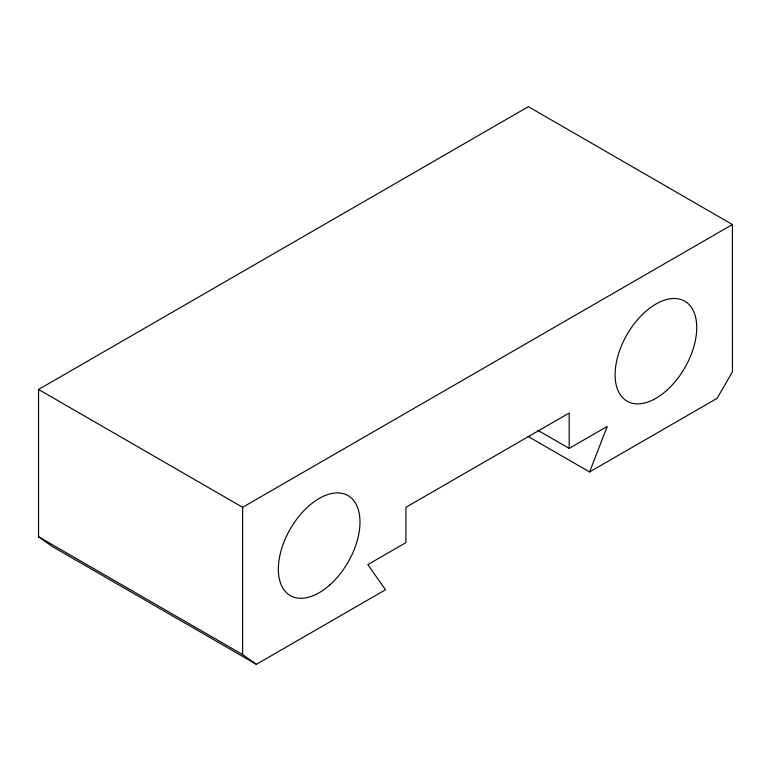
<?xml version="1.0" encoding="UTF-8"?>
<svg xmlns="http://www.w3.org/2000/svg" width="771" height="771" viewBox="0 0 771 771"><rect width="100%" height="100%" fill="white"/><g stroke="black" fill="none" stroke-linecap="round" stroke-linejoin="round"><path stroke-width="1.16" d="M537.946 430.343L569.181 448.385L569.181 413.034L405.912 507.299L405.912 542.639L367.825 564.632L385.5 589.776L256.377 664.323L52.283 546.494L38.55 536.751L38.55 389.461L528.366 106.677L732.421 224.525L732.45 371.795L717.146 398.299L589.593 471.948L528.154 436.473M589.593 471.948L607.269 426.392L569.181 448.385M38.55 389.461L242.624 507.299L732.421 224.525M38.55 536.751L242.634 654.579L256.377 664.323M242.624 507.299L242.634 654.579M666.481 390.598A57.729 33.326 -60 0 0 684.783 301.182A57.729 33.326 -60 0 0 616.492 361.734A57.729 33.326 -60 0 0 666.481 390.598M329.737 585.016A57.729 33.326 -60 0 0 348.029 495.599A57.729 33.326 -60 0 0 279.748 556.151A57.729 33.326 -60 0 0 329.737 585.016"/></g></svg>
